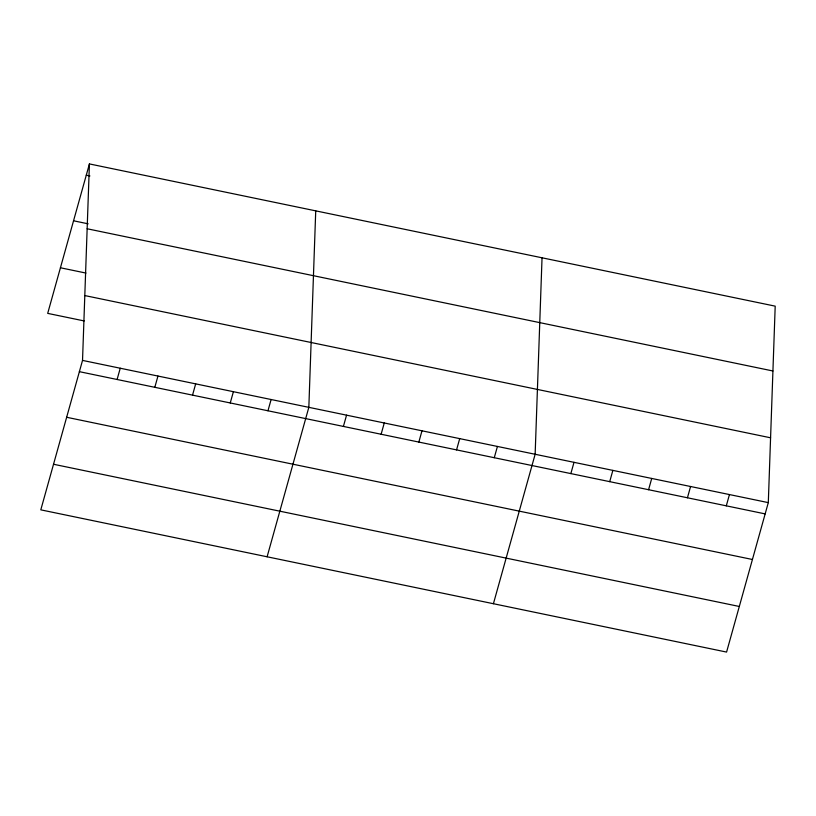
<?xml version="1.0" encoding="UTF-8"?>
<svg xmlns="http://www.w3.org/2000/svg" width="816" height="816" viewBox="0 0 816 816"><rect width="100%" height="100%" fill="white"/><g stroke="black" fill="none" stroke-linecap="round" stroke-linejoin="round"><path stroke-width="1.22" d="M82.528 360.407L89.423 163.924L775.2 306.153L768.305 502.625L726.577 652.076L40.8 509.847L82.528 360.407L768.305 502.625M315.731 210.865L308.836 407.337L267.107 556.777M542.038 257.795L535.143 454.277L493.415 603.718M89.423 163.924L47.695 313.375L84.201 320.943M117.096 379.491L120.248 368.23M154.816 387.314L157.957 376.054M192.535 395.138L195.677 383.867M230.255 402.961L233.396 391.69M267.964 410.785L271.116 399.514M343.403 426.431L346.555 415.16M381.123 434.255L384.265 422.984M418.843 442.068L421.984 430.807M456.562 449.891L459.704 438.631M494.272 457.715L497.423 446.454M570.853 473.596L574.005 462.335M609.715 481.654L612.857 470.393M648.577 489.722L651.719 478.451M687.439 497.78L690.581 486.509M726.301 505.838L729.443 494.567M86.272 175.195L89.923 175.95M73.542 220.789L88.148 223.819M87.149 228.766L772.925 370.984M60.425 267.77L85.976 273.074M84.803 295.565L770.579 437.794M79.376 371.668L765.163 513.896M66.647 417.272L752.423 559.49M53.53 464.253L739.306 606.472"/></g></svg>
